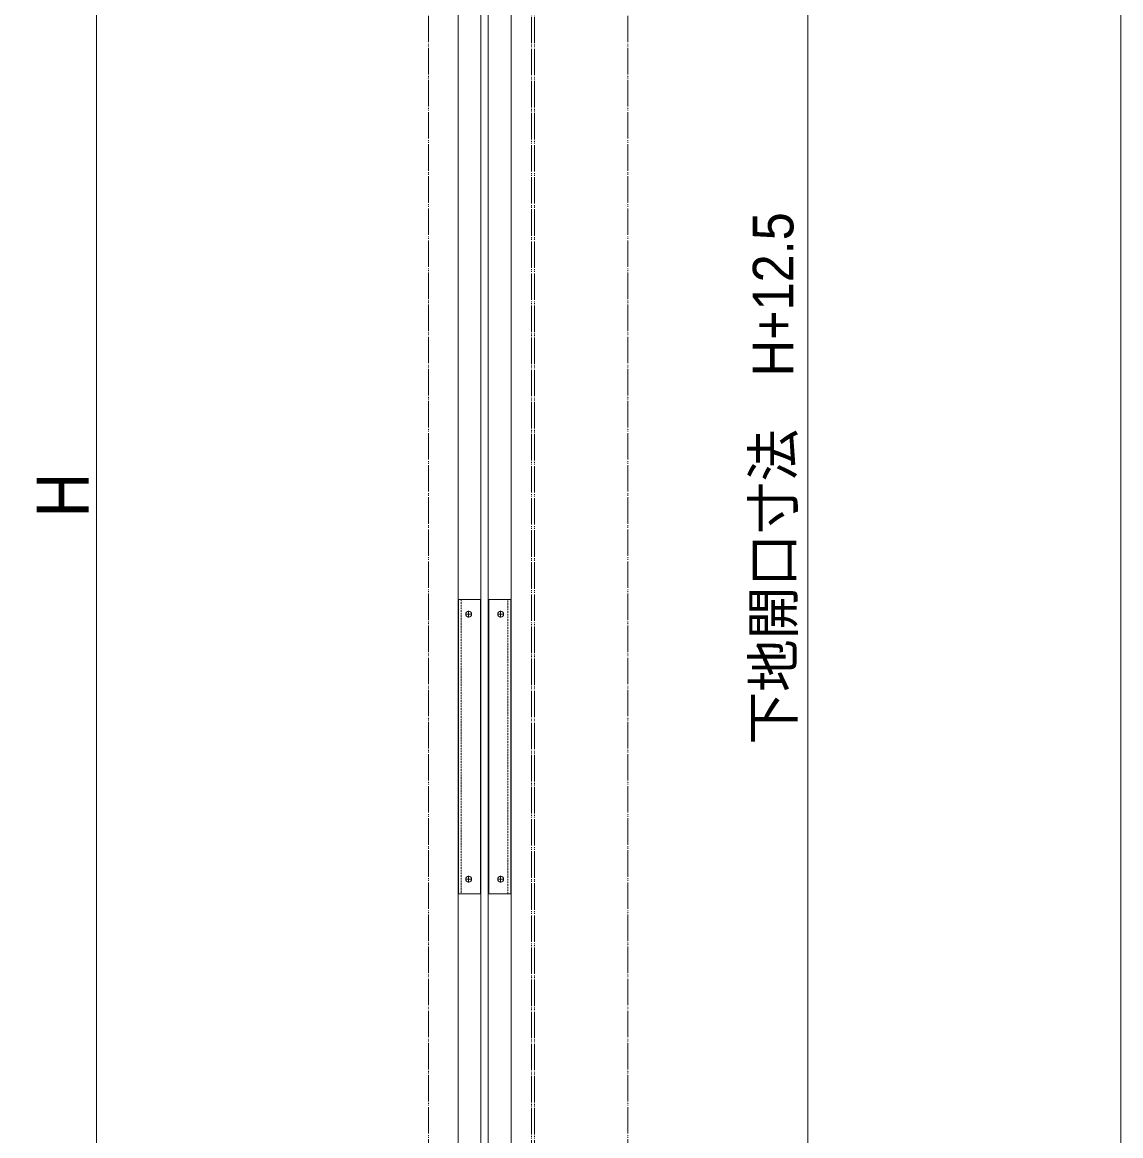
# Model space of a CAD drawing. Units: millimetres, scale not verified. Extents: x -4547 to 4547, y -2284 to 2284.
# Drawn here: x 914 to 1659, y -756 to 0 of the extents above; entities that cross this region are included whole.
import ezdxf
from ezdxf.enums import TextEntityAlignment as Align

# ---------------------------------------------------------------- set-up
doc = ezdxf.new("R2010")
doc.units = ezdxf.units.MM
doc.header["$LTSCALE"] = 20
for name, pattern in [('CHAIN1', [8, 5, -1, 1, -1]), ('DASHED1', [1.8, 1.2, -0.6]), ('LONG_DOUBLE_CHAIN', [21.8, 18, -1, 0.6, -0.6, 0.6, -1])]:
    doc.linetypes.add(name, pattern=pattern)
for name, color, linetype, lineweight in [('0-0_3一般', 7, 'Continuous', 9), ('0-4_2寸法-1', 7, 'Continuous', 9), ('0-5_1図面枠', 7, 'Continuous', 9)]:
    doc.layers.add(name, color=color, linetype=linetype, lineweight=lineweight)
doc.styles.add('ＭＳ Ｐゴシック', font='')
doc.styles.get('ＭＳ Ｐゴシック').set_extended_font_data('MS PGothic')

# ---------------------------------------------------------------- blocks, each defined once
blk = doc.blocks.new('グループ-112')
at = {"layer": '0-0_3一般', "linetype": 'LONG_DOUBLE_CHAIN'}
blk.add_line((52000.6, 17080), (52000.6, -29920), dxfattribs=at)
blk.add_lwpolyline([(52040.6, 17080), (52040.6, -29920), (50600.6, -29920), (50600.6, 17080)], dxfattribs=at)
blk = doc.blocks.new('グループ-114')
at = {"layer": '0-0_3一般', "linetype": 'LONG_DOUBLE_CHAIN'}
blk.add_line((53310.6, -29920), (53310.6, 17080), dxfattribs=at)
blk = doc.blocks.new('グループ-117')
at = {"layer": '0-0_3一般'}
blk.add_lwpolyline([(51004.6, 16720), (51724.6, 16720), (51724.6, -29580), (51004.6, -29580)], close=True, dxfattribs=at)
blk = doc.blocks.new('グループ-118')
at = {"layer": '0-0_3一般', "linetype": 'DASHED1'}
for p, q in [((51047.6, -7840), (51047.6, -11840)), ((51681.6, -11840), (51681.6, -7840))]:
    blk.add_line(p, q, dxfattribs=at)
at = {"layer": '0-0_3一般', "linetype": 'CHAIN1'}
for p, q in [((51147.6, -8084), (51147.6, -7996)), ((51581.6, -7996), (51581.6, -8084)), ((51191.6, -8040), (51103.6, -8040)), ((51625.6, -8040), (51537.6, -8040)), ((51191.6, -11640), (51103.6, -11640)), ((51147.6, -11684), (51147.6, -11596)), ((51625.6, -11640), (51537.6, -11640)), ((51581.6, -11596), (51581.6, -11684))]:
    blk.add_line(p, q, dxfattribs=at)
at = {"layer": '0-0_3一般'}
for points in [[(51307.6, -7840), (51307.6, -11840), (51007.6, -11840), (51007.6, -7840)], [(51421.6, -7840), (51721.6, -7840), (51721.6, -11840), (51421.6, -11840)]]:
    blk.add_lwpolyline(points, close=True, dxfattribs=at)
for centre in [(51147.6, -8040), (51581.6, -8040), (51147.6, -11640), (51581.6, -11640)]:
    blk.add_circle(centre, 40, dxfattribs=at)
blk = doc.blocks.new('グループ-119')
at = {"layer": '0-0_3一般'}
for name in ['グループ-114', 'グループ-112', 'グループ-117', 'グループ-118']:
    blk.add_blockref(name, (0, 0), dxfattribs=at)
blk = doc.blocks.new('グループ-124')
at = {"layer": '0-0_3一般'}
blk.add_lwpolyline([(51414.6, -28760), (51314.6, -28760), (51314.6, 15840), (51414.6, 15840)], close=True, dxfattribs=at)
blk.add_blockref('グループ-119', (0, 0), dxfattribs=at)
blk = doc.blocks.new('グループ-135')
at = {"layer": '0-5_1図面枠'}
blk.add_lwpolyline([(-60000, 41550), (60000, 41550), (60000, -41550), (-60000, -41550)], close=True, dxfattribs=at)
blk = doc.blocks.new('図面枠')
at = {"layer": '0-5_1図面枠'}
blk.add_blockref('グループ-135', (0, 0), dxfattribs=at)

msp = doc.modelspace()

# ---------------------------------------------------------------- linework, layer by layer
at = {"layer": '0-4_2寸法-1'}
for p, q in [((1446.96, 855.24), (1446.96, -1484.74)), ((964.1, 842.74), (964.1, -1484.74))]:
    msp.add_line(p, q, dxfattribs=at)

# ---------------------------------------------------------------- block references
at = {"layer": '0-0_3一般', "xscale": 0.05, "yscale": 0.05}
msp.add_blockref('グループ-124', (-1340.62, 0), dxfattribs=at)
at = {"layer": '0-5_1図面枠', "xscale": 0.05, "yscale": 0.05}
msp.add_blockref('図面枠', (-1340.62, 0), dxfattribs=at)

# ---------------------------------------------------------------- texts
at = {"layer": '0-4_2寸法-1', "style": 'ＭＳ Ｐゴシック'}
for s, height, width, p in [('下地開口寸法\u3000H+12.5', 27.57, 0.95, (1445.49, -490.54)), ('H', 35.38, 0.9, (969.41, -336.18))]:
    msp.add_text(s, height=height, rotation=90, dxfattribs=dict(at, width=width)).set_placement(p, align=Align.BOTTOM_LEFT)

doc.saveas('drawing.dxf')
